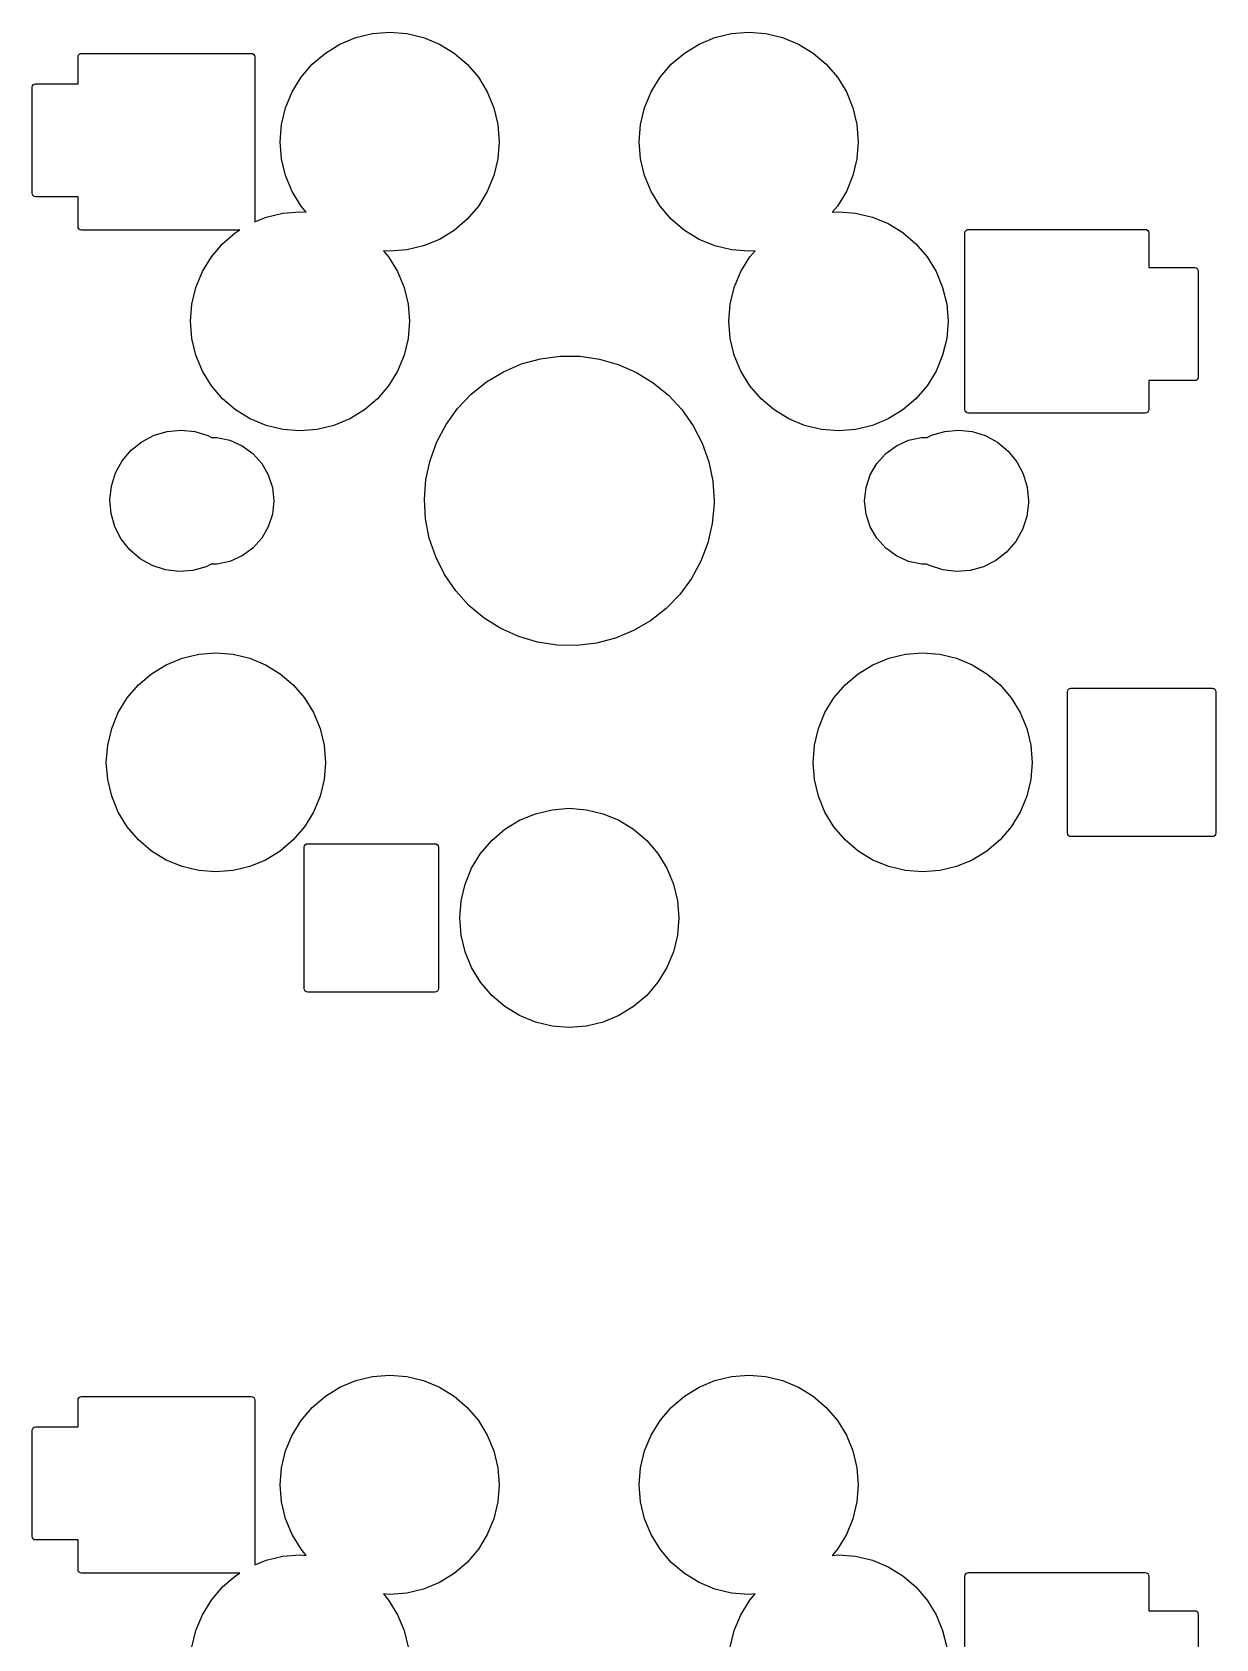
# Model space of a CAD drawing. Extents: x -8 to 140, y -39 to 78.
# Drawn here: x 49.4 to 66.15, y 35.9 to 58.63 of the extents above; entities that cross this region are included whole.
import ezdxf

# ---------------------------------------------------------------- set-up
doc = ezdxf.new("R2010")
doc.units = 0
doc.layers.add('BLACK', color=7, linetype='CONTINUOUS')

msp = doc.modelspace()

# ---------------------------------------------------------------- linework, layer by layer
at = {"layer": 'BLACK', "linetype": 'CONTINUOUS'}
for p, q in [((53.5489, 58.334), (53.7563, 58.4611)), ((53.7563, 58.4611), (53.981, 58.5541)), ((53.981, 58.5541), (54.2175, 58.6109)), ((54.2175, 58.6109), (54.46, 58.63)), ((54.46, 58.63), (54.7025, 58.6109)), ((54.7025, 58.6109), (54.939, 58.5541)), ((54.939, 58.5541), (55.1637, 58.4611)), ((55.1637, 58.4611), (55.3711, 58.334)), ((58.6289, 58.334), (58.8363, 58.4611)), ((58.8363, 58.4611), (59.061, 58.5541)), ((59.061, 58.5541), (59.2975, 58.6109)), ((59.2975, 58.6109), (59.54, 58.63)), ((59.54, 58.63), (59.7825, 58.6109)), ((59.7825, 58.6109), (60.019, 58.5541)), ((60.019, 58.5541), (60.2437, 58.4611)), ((60.2437, 58.4611), (60.4511, 58.334)), ((50.05, 58.28), (50.0538, 58.2991)), ((50.05, 57.9), (50.05, 58.28)), ((50.0538, 58.2991), (50.0646, 58.3154)), ((50.0646, 58.3154), (50.0809, 58.3262)), ((50.0809, 58.3262), (50.1, 58.33)), ((50.1, 58.33), (52.5, 58.33)), ((52.5, 58.33), (52.5191, 58.3262)), ((52.5191, 58.3262), (52.5354, 58.3154)), ((52.5354, 58.3154), (52.5462, 58.2991)), ((52.5462, 58.2991), (52.55, 58.28)), ((52.55, 58.28), (52.55, 55.9474)), ((53.364, 58.176), (53.5489, 58.334)), ((55.3711, 58.334), (55.556, 58.176)), ((58.444, 58.176), (58.6289, 58.334)), ((60.4511, 58.334), (60.636, 58.176)), ((53.0789, 57.7837), (53.206, 57.9911)), ((53.206, 57.9911), (53.364, 58.176)), ((55.556, 58.176), (55.714, 57.9911)), ((55.714, 57.9911), (55.8411, 57.7837)), ((58.1589, 57.7837), (58.286, 57.9911)), ((58.286, 57.9911), (58.444, 58.176)), ((60.636, 58.176), (60.794, 57.9911)), ((60.794, 57.9911), (60.9211, 57.7837)), ((49.4, 57.85), (49.4038, 57.8691)), ((49.4, 56.35), (49.4, 57.85)), ((49.4038, 57.8691), (49.4146, 57.8854)), ((49.4146, 57.8854), (49.4309, 57.8962)), ((49.4309, 57.8962), (49.45, 57.9)), ((49.45, 57.9), (50.05, 57.9)), ((52.9859, 57.559), (53.0789, 57.7837)), ((55.8411, 57.7837), (55.9341, 57.559)), ((58.0659, 57.559), (58.1589, 57.7837)), ((60.9211, 57.7837), (61.0141, 57.559)), ((52.9291, 57.3225), (52.9859, 57.559)), ((55.9341, 57.559), (55.9909, 57.3225)), ((58.0091, 57.3225), (58.0659, 57.559)), ((61.0141, 57.559), (61.0709, 57.3225)), ((52.91, 57.08), (52.9291, 57.3225)), ((55.9909, 57.3225), (56.01, 57.08)), ((57.99, 57.08), (58.0091, 57.3225)), ((61.0709, 57.3225), (61.09, 57.08)), ((52.9291, 56.8375), (52.91, 57.08)), ((56.01, 57.08), (55.9909, 56.8375)), ((58.0091, 56.8375), (57.99, 57.08)), ((61.09, 57.08), (61.0709, 56.8375)), ((52.9859, 56.601), (52.9291, 56.8375)), ((55.9909, 56.8375), (55.9341, 56.601)), ((58.0659, 56.601), (58.0091, 56.8375)), ((61.0709, 56.8375), (61.0141, 56.601)), ((53.0789, 56.3763), (52.9859, 56.601)), ((55.9341, 56.601), (55.8411, 56.3763)), ((58.1589, 56.3763), (58.0659, 56.601)), ((61.0141, 56.601), (60.9211, 56.3763)), ((53.206, 56.1689), (53.0789, 56.3763)), ((55.8411, 56.3763), (55.714, 56.1689)), ((58.286, 56.1689), (58.1589, 56.3763)), ((60.9211, 56.3763), (60.794, 56.1689)), ((49.4038, 56.3309), (49.4, 56.35)), ((49.4146, 56.3146), (49.4038, 56.3309)), ((49.4309, 56.3038), (49.4146, 56.3146)), ((49.45, 56.3), (49.4309, 56.3038)), ((50.05, 56.3), (49.45, 56.3)), ((50.05, 55.88), (50.05, 56.3)), ((53.2794, 56.083), (53.206, 56.1689)), ((55.714, 56.1689), (55.556, 55.984)), ((58.444, 55.984), (58.286, 56.1689)), ((60.794, 56.1689), (60.7205, 56.083)), ((52.55, 55.9474), (52.711, 56.0141)), ((52.711, 56.0141), (52.9475, 56.0709)), ((52.9475, 56.0709), (53.19, 56.09)), ((53.19, 56.09), (53.2794, 56.083)), ((55.556, 55.984), (55.3711, 55.826)), ((58.6289, 55.826), (58.444, 55.984)), ((60.7205, 56.083), (60.81, 56.09)), ((60.81, 56.09), (61.0525, 56.0709)), ((61.0525, 56.0709), (61.289, 56.0141)), ((61.289, 56.0141), (61.5137, 55.9211)), ((61.5137, 55.9211), (61.7211, 55.794)), ((50.0538, 55.8609), (50.05, 55.88)), ((50.0646, 55.8446), (50.0538, 55.8609)), ((50.0809, 55.8338), (50.0646, 55.8446)), ((50.1, 55.83), (50.0809, 55.8338)), ((52.3377, 55.83), (50.1, 55.83)), ((52.094, 55.636), (52.2789, 55.794)), ((52.2789, 55.794), (52.3377, 55.83)), ((55.1637, 55.6989), (54.939, 55.6059)), ((55.3711, 55.826), (55.1637, 55.6989)), ((58.8363, 55.6989), (58.6289, 55.826)), ((59.061, 55.6059), (58.8363, 55.6989)), ((61.7211, 55.794), (61.906, 55.636)), ((62.6, 55.79), (62.6038, 55.8091)), ((62.6, 53.29), (62.6, 55.79)), ((62.6038, 55.8091), (62.6146, 55.8254)), ((62.6146, 55.8254), (62.6309, 55.8362)), ((62.6309, 55.8362), (62.65, 55.84)), ((62.65, 55.84), (65.15, 55.84)), ((65.15, 55.84), (65.1691, 55.8362)), ((65.1691, 55.8362), (65.1854, 55.8254)), ((65.1854, 55.8254), (65.1962, 55.8091)), ((65.1962, 55.8091), (65.2, 55.79)), ((65.2, 55.79), (65.2, 55.3)), ((51.936, 55.4511), (52.094, 55.636)), ((54.46, 55.53), (54.3705, 55.537)), ((54.3705, 55.537), (54.444, 55.4511)), ((54.7025, 55.5491), (54.46, 55.53)), ((54.939, 55.6059), (54.7025, 55.5491)), ((59.2975, 55.5491), (59.061, 55.6059)), ((59.54, 55.53), (59.2975, 55.5491)), ((59.6295, 55.537), (59.54, 55.53)), ((59.556, 55.4511), (59.6295, 55.537)), ((61.906, 55.636), (62.064, 55.4511)), ((51.7159, 55.019), (51.8089, 55.2437)), ((51.8089, 55.2437), (51.936, 55.4511)), ((54.444, 55.4511), (54.5711, 55.2437)), ((54.5711, 55.2437), (54.6641, 55.019)), ((59.3359, 55.019), (59.4289, 55.2437)), ((59.4289, 55.2437), (59.556, 55.4511)), ((62.064, 55.4511), (62.1911, 55.2437)), ((62.1911, 55.2437), (62.2841, 55.019)), ((65.2, 55.3), (65.85, 55.3)), ((65.85, 55.3), (65.8691, 55.2962)), ((65.8691, 55.2962), (65.8854, 55.2854)), ((65.8854, 55.2854), (65.8962, 55.2691)), ((65.8962, 55.2691), (65.9, 55.25)), ((65.9, 55.25), (65.9, 53.75)), ((51.6591, 54.7825), (51.7159, 55.019)), ((54.6641, 55.019), (54.7209, 54.7825)), ((59.2791, 54.7825), (59.3359, 55.019)), ((62.2841, 55.019), (62.3409, 54.7825)), ((51.64, 54.54), (51.6591, 54.7825)), ((54.7209, 54.7825), (54.74, 54.54)), ((59.26, 54.54), (59.2791, 54.7825)), ((62.3409, 54.7825), (62.36, 54.54)), ((51.6591, 54.2975), (51.64, 54.54)), ((54.74, 54.54), (54.7209, 54.2975)), ((59.2791, 54.2975), (59.26, 54.54)), ((62.36, 54.54), (62.3409, 54.2975)), ((51.7159, 54.061), (51.6591, 54.2975)), ((54.7209, 54.2975), (54.6641, 54.061)), ((59.3359, 54.061), (59.2791, 54.2975)), ((62.3409, 54.2975), (62.2841, 54.061)), ((51.8089, 53.8363), (51.7159, 54.061)), ((54.6641, 54.061), (54.5711, 53.8363)), ((56.0693, 53.8266), (56.3258, 53.936)), ((56.3258, 53.936), (56.5948, 54.0096)), ((56.5948, 54.0096), (56.8713, 54.046)), ((56.8713, 54.046), (57.1501, 54.0445)), ((57.1501, 54.0445), (57.4262, 54.0052)), ((57.4262, 54.0052), (57.6944, 53.9288)), ((57.6944, 53.9288), (57.9498, 53.8167)), ((59.4289, 53.8363), (59.3359, 54.061)), ((62.2841, 54.061), (62.1911, 53.8363)), ((51.936, 53.6289), (51.8089, 53.8363)), ((54.5711, 53.8363), (54.444, 53.6289)), ((55.6124, 53.509), (55.83, 53.6834)), ((55.83, 53.6834), (56.0693, 53.8266)), ((57.9498, 53.8167), (58.1875, 53.671)), ((58.1875, 53.671), (58.4033, 53.4944)), ((59.556, 53.6289), (59.4289, 53.8363)), ((62.1911, 53.8363), (62.064, 53.6289)), ((65.85, 53.7), (65.2, 53.7)), ((65.2, 53.7), (65.2, 53.29)), ((65.8691, 53.7038), (65.85, 53.7)), ((65.8854, 53.7146), (65.8691, 53.7038)), ((65.8962, 53.7309), (65.8854, 53.7146)), ((65.9, 53.75), (65.8962, 53.7309)), ((52.094, 53.444), (51.936, 53.6289)), ((52.2789, 53.286), (52.094, 53.444)), ((54.286, 53.444), (54.1011, 53.286)), ((54.444, 53.6289), (54.286, 53.444)), ((55.4204, 53.3067), (55.6124, 53.509)), ((58.4033, 53.4944), (58.5931, 53.2901)), ((59.714, 53.444), (59.556, 53.6289)), ((59.8989, 53.286), (59.714, 53.444)), ((61.906, 53.444), (61.7211, 53.286)), ((62.064, 53.6289), (61.906, 53.444)), ((52.4863, 53.1589), (52.2789, 53.286)), ((54.1011, 53.286), (53.8937, 53.1589)), ((55.2577, 53.0803), (55.4204, 53.3067)), ((58.5931, 53.2901), (58.7535, 53.062)), ((60.1063, 53.1589), (59.8989, 53.286)), ((61.7211, 53.286), (61.5137, 53.1589)), ((62.6038, 53.2709), (62.6, 53.29)), ((62.6146, 53.2546), (62.6038, 53.2709)), ((62.6309, 53.2438), (62.6146, 53.2546)), ((62.65, 53.24), (62.6309, 53.2438)), ((65.15, 53.24), (62.65, 53.24)), ((65.1691, 53.2438), (65.15, 53.24)), ((65.1854, 53.2546), (65.1691, 53.2438)), ((65.1962, 53.2709), (65.1854, 53.2546)), ((65.2, 53.29), (65.1962, 53.2709)), ((51.1254, 52.9272), (51.3126, 52.9823)), ((51.3126, 52.9823), (51.507, 53)), ((51.507, 53), (51.7011, 52.9796)), ((51.7011, 52.9796), (51.8875, 52.9219)), ((52.711, 53.0659), (52.4863, 53.1589)), ((52.9475, 53.0091), (52.711, 53.0659)), ((53.19, 52.99), (52.9475, 53.0091)), ((53.4325, 53.0091), (53.19, 52.99)), ((53.669, 53.0659), (53.4325, 53.0091)), ((53.8937, 53.1589), (53.669, 53.0659)), ((55.1272, 52.8338), (55.2577, 53.0803)), ((58.7535, 53.062), (58.8814, 52.8142)), ((60.331, 53.0659), (60.1063, 53.1589)), ((60.5675, 53.0091), (60.331, 53.0659)), ((60.81, 52.99), (60.5675, 53.0091)), ((61.0525, 53.0091), (60.81, 52.99)), ((61.289, 53.0659), (61.0525, 53.0091)), ((61.5137, 53.1589), (61.289, 53.0659)), ((62.1254, 52.9272), (62.3126, 52.9823)), ((62.3126, 52.9823), (62.507, 53)), ((62.507, 53), (62.7011, 52.9796)), ((62.7011, 52.9796), (62.8875, 52.9219)), ((50.8003, 52.7145), (50.9524, 52.8368)), ((50.9524, 52.8368), (51.1254, 52.9272)), ((51.8875, 52.9219), (51.9371, 52.8951)), ((51.9371, 52.8951), (52.0141, 52.8951)), ((52.0141, 52.8951), (52.1981, 52.856)), ((52.1981, 52.856), (52.37, 52.7794)), ((52.37, 52.7794), (52.5222, 52.6688)), ((55.0314, 52.5719), (55.1272, 52.8338)), ((58.8814, 52.8142), (58.9745, 52.5513)), ((61.4778, 52.6688), (61.63, 52.7794)), ((61.63, 52.7794), (61.8019, 52.856)), ((61.8019, 52.856), (61.9859, 52.8951)), ((61.9859, 52.8951), (62.064, 52.8951)), ((62.064, 52.8951), (62.1254, 52.9272)), ((62.8875, 52.9219), (63.0592, 52.829)), ((63.0592, 52.829), (63.2096, 52.7046)), ((50.5809, 52.3939), (50.6749, 52.565)), ((50.6749, 52.565), (50.8003, 52.7145)), ((52.5222, 52.6688), (52.6481, 52.529)), ((52.6481, 52.529), (52.7422, 52.3661)), ((54.972, 52.2995), (55.0314, 52.5719)), ((58.9745, 52.5513), (59.031, 52.2782)), ((61.2578, 52.3661), (61.3519, 52.529)), ((61.3519, 52.529), (61.4778, 52.6688)), ((63.2096, 52.7046), (63.3329, 52.5534)), ((63.3329, 52.5534), (63.4245, 52.3811)), ((50.5219, 52.2079), (50.5809, 52.3939)), ((52.7422, 52.3661), (52.8003, 52.1871)), ((54.9501, 52.0215), (54.972, 52.2995)), ((59.031, 52.2782), (59.05, 52)), ((61.1997, 52.1871), (61.2578, 52.3661)), ((63.4245, 52.3811), (63.481, 52.1942)), ((50.5001, 52.014), (50.5219, 52.2079)), ((52.8003, 52.1871), (52.82, 52)), ((61.18, 52), (61.1997, 52.1871)), ((63.481, 52.1942), (63.5, 52)), ((50.5164, 51.8195), (50.5001, 52.014)), ((52.82, 52), (52.8003, 51.8129)), ((54.9662, 51.7431), (54.9501, 52.0215)), ((59.0495, 51.9571), (59.0248, 51.6793)), ((59.05, 52), (59.0495, 51.9571)), ((61.1997, 51.8129), (61.18, 52)), ((63.4996, 51.9721), (63.4751, 51.7785)), ((63.5, 52), (63.4996, 51.9721)), ((50.5702, 51.6319), (50.5164, 51.8195)), ((50.6594, 51.4583), (50.5702, 51.6319)), ((52.7422, 51.6339), (52.6481, 51.471)), ((52.8003, 51.8129), (52.7422, 51.6339)), ((55.0199, 51.4694), (54.9662, 51.7431)), ((59.0248, 51.6793), (58.9625, 51.4075)), ((61.2578, 51.6339), (61.1997, 51.8129)), ((61.3519, 51.471), (61.2578, 51.6339)), ((63.4751, 51.7785), (63.4135, 51.5933)), ((50.7807, 51.3053), (50.6594, 51.4583)), ((52.6481, 51.471), (52.5222, 51.3312)), ((55.1102, 51.2056), (55.0199, 51.4694)), ((58.9625, 51.4075), (58.8639, 51.1466)), ((61.4778, 51.3312), (61.3519, 51.471)), ((63.3171, 51.4236), (63.1896, 51.2758)), ((63.4135, 51.5933), (63.3171, 51.4236)), ((50.9293, 51.1789), (50.7807, 51.3053)), ((51.0997, 51.0836), (50.9293, 51.1789)), ((52.1981, 51.144), (52.0141, 51.1049)), ((52.37, 51.2206), (52.1981, 51.144)), ((52.5222, 51.3312), (52.37, 51.2206)), ((55.2355, 50.9565), (55.1102, 51.2056)), ((58.8639, 51.1466), (58.7309, 50.9016)), ((61.63, 51.2206), (61.4778, 51.3312)), ((61.8019, 51.144), (61.63, 51.2206)), ((61.9859, 51.1049), (61.8019, 51.144)), ((63.0358, 51.1557), (62.8616, 51.0677)), ((63.1896, 51.2758), (63.0358, 51.1557)), ((51.2853, 51.0233), (51.0997, 51.0836)), ((51.4791, 51.0002), (51.2853, 51.0233)), ((51.6736, 51.0152), (51.4791, 51.0002)), ((51.8616, 51.0677), (51.6736, 51.0152)), ((51.9354, 51.1049), (51.8616, 51.0677)), ((52.0141, 51.1049), (51.9354, 51.1049)), ((55.3934, 50.7266), (55.2355, 50.9565)), ((62.0616, 51.1049), (61.9859, 51.1049)), ((62.0997, 51.0836), (62.0616, 51.1049)), ((62.2853, 51.0233), (62.0997, 51.0836)), ((62.4791, 51.0002), (62.2853, 51.0233)), ((62.6736, 51.0152), (62.4791, 51.0002)), ((62.8616, 51.0677), (62.6736, 51.0152)), ((55.5811, 50.5204), (55.3934, 50.7266)), ((58.7309, 50.9016), (58.5658, 50.6768)), ((55.795, 50.3415), (55.5811, 50.5204)), ((58.3717, 50.4766), (58.1523, 50.3045)), ((58.5658, 50.6768), (58.3717, 50.4766)), ((56.0313, 50.1933), (55.795, 50.3415)), ((58.1523, 50.3045), (57.9115, 50.1638)), ((56.2854, 50.0786), (56.0313, 50.1933)), ((56.5528, 49.9994), (56.2854, 50.0786)), ((57.6539, 50.0571), (57.3841, 49.9863)), ((57.9115, 50.1638), (57.6539, 50.0571)), ((51.521, 49.7741), (51.7575, 49.8309)), ((51.7575, 49.8309), (52, 49.85)), ((52, 49.85), (52.2425, 49.8309)), ((52.2425, 49.8309), (52.479, 49.7741)), ((56.8285, 49.9572), (56.5528, 49.9994)), ((57.1073, 49.9528), (56.8285, 49.9572)), ((57.3841, 49.9863), (57.1073, 49.9528)), ((61.521, 49.7741), (61.7575, 49.8309)), ((61.7575, 49.8309), (62, 49.85)), ((62, 49.85), (62.2425, 49.8309)), ((62.2425, 49.8309), (62.479, 49.7741)), ((50.904, 49.396), (51.0889, 49.554)), ((51.0889, 49.554), (51.2963, 49.6811)), ((51.2963, 49.6811), (51.521, 49.7741)), ((52.479, 49.7741), (52.7037, 49.6811)), ((52.7037, 49.6811), (52.9111, 49.554)), ((52.9111, 49.554), (53.096, 49.396)), ((60.904, 49.396), (61.0889, 49.554)), ((61.0889, 49.554), (61.2963, 49.6811)), ((61.2963, 49.6811), (61.521, 49.7741)), ((62.479, 49.7741), (62.7037, 49.6811)), ((62.7037, 49.6811), (62.9111, 49.554)), ((62.9111, 49.554), (63.096, 49.396)), ((50.746, 49.2111), (50.904, 49.396)), ((53.096, 49.396), (53.254, 49.2111)), ((60.746, 49.2111), (60.904, 49.396)), ((63.096, 49.396), (63.254, 49.2111)), ((64.0538, 49.3191), (64.0646, 49.3354)), ((64.0646, 49.3354), (64.0809, 49.3462)), ((64.0809, 49.3462), (64.1, 49.35)), ((64.1, 49.35), (66.1, 49.35)), ((66.1, 49.35), (66.1191, 49.3462)), ((66.1191, 49.3462), (66.1354, 49.3354)), ((66.1354, 49.3354), (66.1462, 49.3191)), ((50.6189, 49.0037), (50.746, 49.2111)), ((53.254, 49.2111), (53.3811, 49.0037)), ((60.6189, 49.0037), (60.746, 49.2111)), ((63.254, 49.2111), (63.3811, 49.0037)), ((64.05, 49.3), (64.0538, 49.3191)), ((64.05, 47.3), (64.05, 49.3)), ((66.1462, 49.3191), (66.15, 49.3)), ((66.15, 49.3), (66.15, 47.3)), ((50.5259, 48.779), (50.6189, 49.0037)), ((53.3811, 49.0037), (53.4741, 48.779)), ((60.5259, 48.779), (60.6189, 49.0037)), ((63.3811, 49.0037), (63.4741, 48.779)), ((50.4691, 48.5425), (50.5259, 48.779)), ((53.4741, 48.779), (53.5309, 48.5425)), ((60.4691, 48.5425), (60.5259, 48.779)), ((63.4741, 48.779), (63.5309, 48.5425)), ((50.45, 48.3), (50.4691, 48.5425)), ((53.5309, 48.5425), (53.55, 48.3)), ((60.45, 48.3), (60.4691, 48.5425)), ((63.5309, 48.5425), (63.55, 48.3)), ((50.4691, 48.0575), (50.45, 48.3)), ((53.55, 48.3), (53.5309, 48.0575)), ((60.4691, 48.0575), (60.45, 48.3)), ((63.55, 48.3), (63.5309, 48.0575)), ((50.5259, 47.821), (50.4691, 48.0575)), ((53.5309, 48.0575), (53.4741, 47.821)), ((60.5259, 47.821), (60.4691, 48.0575)), ((63.5309, 48.0575), (63.4741, 47.821)), ((50.6189, 47.5963), (50.5259, 47.821)), ((53.4741, 47.821), (53.3811, 47.5963)), ((60.6189, 47.5963), (60.5259, 47.821)), ((63.4741, 47.821), (63.3811, 47.5963)), ((50.746, 47.3889), (50.6189, 47.5963)), ((53.3811, 47.5963), (53.254, 47.3889)), ((56.2963, 47.4811), (56.521, 47.5741)), ((56.521, 47.5741), (56.7575, 47.6309)), ((56.7575, 47.6309), (57, 47.65)), ((57, 47.65), (57.2425, 47.6309)), ((57.2425, 47.6309), (57.479, 47.5741)), ((57.479, 47.5741), (57.7037, 47.4811)), ((60.746, 47.3889), (60.6189, 47.5963)), ((63.3811, 47.5963), (63.254, 47.3889)), ((50.904, 47.204), (50.746, 47.3889)), ((53.254, 47.3889), (53.096, 47.204)), ((55.904, 47.196), (56.0889, 47.354)), ((56.0889, 47.354), (56.2963, 47.4811)), ((57.7037, 47.4811), (57.9111, 47.354)), ((57.9111, 47.354), (58.096, 47.196)), ((60.904, 47.204), (60.746, 47.3889)), ((63.254, 47.3889), (63.096, 47.204)), ((64.0538, 47.2809), (64.05, 47.3)), ((64.0646, 47.2646), (64.0538, 47.2809)), ((66.1462, 47.2809), (66.1354, 47.2646)), ((66.15, 47.3), (66.1462, 47.2809)), ((51.0889, 47.046), (50.904, 47.204)), ((53.096, 47.204), (52.9111, 47.046)), ((53.25, 47.1), (53.2538, 47.1191)), ((53.25, 45.1), (53.25, 47.1)), ((53.2538, 47.1191), (53.2646, 47.1354)), ((53.2646, 47.1354), (53.2809, 47.1462)), ((53.2809, 47.1462), (53.3, 47.15)), ((53.3, 47.15), (55.1, 47.15)), ((55.1, 47.15), (55.1191, 47.1462)), ((55.1191, 47.1462), (55.1354, 47.1354)), ((55.1354, 47.1354), (55.1462, 47.1191)), ((55.1462, 47.1191), (55.15, 47.1)), ((55.15, 47.1), (55.15, 45.1)), ((55.746, 47.0111), (55.904, 47.196)), ((58.096, 47.196), (58.254, 47.0111)), ((61.0889, 47.046), (60.904, 47.204)), ((63.096, 47.204), (62.9111, 47.046)), ((64.0809, 47.2538), (64.0646, 47.2646)), ((64.1, 47.25), (64.0809, 47.2538)), ((66.1, 47.25), (64.1, 47.25)), ((66.1191, 47.2538), (66.1, 47.25)), ((66.1354, 47.2646), (66.1191, 47.2538)), ((51.2963, 46.9189), (51.0889, 47.046)), ((51.521, 46.8259), (51.2963, 46.9189)), ((51.7575, 46.7691), (51.521, 46.8259)), ((52.479, 46.8259), (52.2425, 46.7691)), ((52.7037, 46.9189), (52.479, 46.8259)), ((52.9111, 47.046), (52.7037, 46.9189)), ((55.6189, 46.8037), (55.746, 47.0111)), ((58.254, 47.0111), (58.3811, 46.8037)), ((61.2963, 46.9189), (61.0889, 47.046)), ((61.521, 46.8259), (61.2963, 46.9189)), ((61.7575, 46.7691), (61.521, 46.8259)), ((62.479, 46.8259), (62.2425, 46.7691)), ((62.7037, 46.9189), (62.479, 46.8259)), ((62.9111, 47.046), (62.7037, 46.9189)), ((52, 46.75), (51.7575, 46.7691)), ((52.2425, 46.7691), (52, 46.75)), ((55.5259, 46.579), (55.6189, 46.8037)), ((58.3811, 46.8037), (58.4741, 46.579)), ((62, 46.75), (61.7575, 46.7691)), ((62.2425, 46.7691), (62, 46.75)), ((55.4691, 46.3425), (55.5259, 46.579)), ((58.4741, 46.579), (58.5309, 46.3425)), ((55.45, 46.1), (55.4691, 46.3425)), ((58.5309, 46.3425), (58.55, 46.1)), ((55.4691, 45.8575), (55.45, 46.1)), ((58.55, 46.1), (58.5309, 45.8575)), ((55.5259, 45.621), (55.4691, 45.8575)), ((58.5309, 45.8575), (58.4741, 45.621)), ((55.6189, 45.3963), (55.5259, 45.621)), ((58.4741, 45.621), (58.3811, 45.3963)), ((55.746, 45.1889), (55.6189, 45.3963)), ((58.3811, 45.3963), (58.254, 45.1889)), ((53.2538, 45.0809), (53.25, 45.1)), ((53.2646, 45.0646), (53.2538, 45.0809)), ((53.2809, 45.0538), (53.2646, 45.0646)), ((53.3, 45.05), (53.2809, 45.0538)), ((55.1, 45.05), (53.3, 45.05)), ((55.1191, 45.0538), (55.1, 45.05)), ((55.1354, 45.0646), (55.1191, 45.0538)), ((55.1462, 45.0809), (55.1354, 45.0646)), ((55.15, 45.1), (55.1462, 45.0809)), ((55.904, 45.004), (55.746, 45.1889)), ((56.0889, 44.846), (55.904, 45.004)), ((58.096, 45.004), (57.9111, 44.846)), ((58.254, 45.1889), (58.096, 45.004)), ((56.2963, 44.7189), (56.0889, 44.846)), ((57.9111, 44.846), (57.7037, 44.7189)), ((56.521, 44.6259), (56.2963, 44.7189)), ((56.7575, 44.5691), (56.521, 44.6259)), ((57, 44.55), (56.7575, 44.5691)), ((57.2425, 44.5691), (57, 44.55)), ((57.479, 44.6259), (57.2425, 44.5691)), ((57.7037, 44.7189), (57.479, 44.6259)), ((53.7563, 39.4611), (53.981, 39.5541)), ((53.981, 39.5541), (54.2175, 39.6109)), ((54.2175, 39.6109), (54.46, 39.63)), ((54.46, 39.63), (54.7025, 39.6109)), ((54.7025, 39.6109), (54.939, 39.5541)), ((54.939, 39.5541), (55.1637, 39.4611)), ((58.8363, 39.4611), (59.061, 39.5541)), ((59.061, 39.5541), (59.2975, 39.6109)), ((59.2975, 39.6109), (59.54, 39.63)), ((59.54, 39.63), (59.7825, 39.6109)), ((59.7825, 39.6109), (60.019, 39.5541)), ((60.019, 39.5541), (60.2437, 39.4611)), ((50.0646, 39.3154), (50.0809, 39.3262)), ((50.0809, 39.3262), (50.1, 39.33)), ((50.1, 39.33), (52.5, 39.33)), ((52.5, 39.33), (52.5191, 39.3262)), ((52.5191, 39.3262), (52.5354, 39.3154)), ((53.364, 39.176), (53.5489, 39.334)), ((53.5489, 39.334), (53.7563, 39.4611)), ((55.1637, 39.4611), (55.3711, 39.334)), ((55.3711, 39.334), (55.556, 39.176)), ((58.444, 39.176), (58.6289, 39.334)), ((58.6289, 39.334), (58.8363, 39.4611)), ((60.2437, 39.4611), (60.4511, 39.334)), ((60.4511, 39.334), (60.636, 39.176)), ((50.05, 39.28), (50.0538, 39.2991)), ((50.05, 38.9), (50.05, 39.28)), ((50.0538, 39.2991), (50.0646, 39.3154)), ((52.5354, 39.3154), (52.5462, 39.2991)), ((52.5462, 39.2991), (52.55, 39.28)), ((52.55, 39.28), (52.55, 36.9474)), ((53.206, 38.9911), (53.364, 39.176)), ((55.556, 39.176), (55.714, 38.9911)), ((58.286, 38.9911), (58.444, 39.176)), ((60.636, 39.176), (60.794, 38.9911)), ((49.4, 38.85), (49.4038, 38.8691)), ((49.4038, 38.8691), (49.4146, 38.8854)), ((49.4146, 38.8854), (49.4309, 38.8962)), ((49.4309, 38.8962), (49.45, 38.9)), ((49.45, 38.9), (50.05, 38.9)), ((53.0789, 38.7837), (53.206, 38.9911)), ((55.714, 38.9911), (55.8411, 38.7837)), ((58.1589, 38.7837), (58.286, 38.9911)), ((60.794, 38.9911), (60.9211, 38.7837)), ((49.4, 37.35), (49.4, 38.85)), ((52.9859, 38.559), (53.0789, 38.7837)), ((55.8411, 38.7837), (55.9341, 38.559)), ((58.0659, 38.559), (58.1589, 38.7837)), ((60.9211, 38.7837), (61.0141, 38.559)), ((52.9291, 38.3225), (52.9859, 38.559)), ((55.9341, 38.559), (55.9909, 38.3225)), ((58.0091, 38.3225), (58.0659, 38.559)), ((61.0141, 38.559), (61.0709, 38.3225)), ((52.91, 38.08), (52.9291, 38.3225)), ((55.9909, 38.3225), (56.01, 38.08)), ((57.99, 38.08), (58.0091, 38.3225)), ((61.0709, 38.3225), (61.09, 38.08)), ((52.9291, 37.8375), (52.91, 38.08)), ((56.01, 38.08), (55.9909, 37.8375)), ((58.0091, 37.8375), (57.99, 38.08)), ((61.09, 38.08), (61.0709, 37.8375)), ((52.9859, 37.601), (52.9291, 37.8375)), ((55.9909, 37.8375), (55.9341, 37.601)), ((58.0659, 37.601), (58.0091, 37.8375)), ((61.0709, 37.8375), (61.0141, 37.601)), ((53.0789, 37.3763), (52.9859, 37.601)), ((55.9341, 37.601), (55.8411, 37.3763)), ((58.1589, 37.3763), (58.0659, 37.601)), ((61.0141, 37.601), (60.9211, 37.3763)), ((49.4038, 37.3309), (49.4, 37.35)), ((49.4146, 37.3146), (49.4038, 37.3309)), ((49.4309, 37.3038), (49.4146, 37.3146)), ((49.45, 37.3), (49.4309, 37.3038)), ((50.05, 37.3), (49.45, 37.3)), ((50.05, 36.88), (50.05, 37.3)), ((53.206, 37.1689), (53.0789, 37.3763)), ((55.8411, 37.3763), (55.714, 37.1689)), ((58.286, 37.1689), (58.1589, 37.3763)), ((60.9211, 37.3763), (60.794, 37.1689)), ((52.711, 37.0141), (52.9475, 37.0709)), ((52.9475, 37.0709), (53.19, 37.09)), ((53.19, 37.09), (53.2794, 37.083)), ((53.2794, 37.083), (53.206, 37.1689)), ((55.714, 37.1689), (55.556, 36.984)), ((58.444, 36.984), (58.286, 37.1689)), ((60.794, 37.1689), (60.7205, 37.083)), ((60.7205, 37.083), (60.81, 37.09)), ((60.81, 37.09), (61.0525, 37.0709)), ((61.0525, 37.0709), (61.289, 37.0141)), ((50.0538, 36.8609), (50.05, 36.88)), ((50.0646, 36.8446), (50.0538, 36.8609)), ((50.0809, 36.8338), (50.0646, 36.8446)), ((50.1, 36.83), (50.0809, 36.8338)), ((52.3377, 36.83), (50.1, 36.83)), ((52.2789, 36.794), (52.3377, 36.83)), ((52.55, 36.9474), (52.711, 37.0141)), ((55.3711, 36.826), (55.1637, 36.6989)), ((55.556, 36.984), (55.3711, 36.826)), ((58.6289, 36.826), (58.444, 36.984)), ((58.8363, 36.6989), (58.6289, 36.826)), ((61.289, 37.0141), (61.5137, 36.9211)), ((61.5137, 36.9211), (61.7211, 36.794)), ((62.6038, 36.8091), (62.6146, 36.8254)), ((62.6146, 36.8254), (62.6309, 36.8362)), ((62.6309, 36.8362), (62.65, 36.84)), ((62.65, 36.84), (65.15, 36.84)), ((65.15, 36.84), (65.1691, 36.8362)), ((65.1691, 36.8362), (65.1854, 36.8254)), ((65.1854, 36.8254), (65.1962, 36.8091)), ((51.936, 36.4511), (52.094, 36.636)), ((52.094, 36.636), (52.2789, 36.794)), ((54.939, 36.6059), (54.7025, 36.5491)), ((55.1637, 36.6989), (54.939, 36.6059)), ((59.061, 36.6059), (58.8363, 36.6989)), ((59.2975, 36.5491), (59.061, 36.6059)), ((61.7211, 36.794), (61.906, 36.636)), ((61.906, 36.636), (62.064, 36.4511)), ((62.6, 36.79), (62.6038, 36.8091)), ((62.6, 34.29), (62.6, 36.79)), ((65.1962, 36.8091), (65.2, 36.79)), ((65.2, 36.79), (65.2, 36.3)), ((51.8089, 36.2437), (51.936, 36.4511)), ((54.46, 36.53), (54.3705, 36.537)), ((54.3705, 36.537), (54.444, 36.4511)), ((54.444, 36.4511), (54.5711, 36.2437)), ((54.7025, 36.5491), (54.46, 36.53)), ((59.54, 36.53), (59.2975, 36.5491)), ((59.4289, 36.2437), (59.556, 36.4511)), ((59.6295, 36.537), (59.54, 36.53)), ((59.556, 36.4511), (59.6295, 36.537)), ((62.064, 36.4511), (62.1911, 36.2437)), ((51.7159, 36.019), (51.8089, 36.2437)), ((54.5711, 36.2437), (54.6641, 36.019)), ((59.3359, 36.019), (59.4289, 36.2437)), ((62.1911, 36.2437), (62.2841, 36.019)), ((65.2, 36.3), (65.85, 36.3)), ((65.85, 36.3), (65.8691, 36.2962)), ((65.8691, 36.2962), (65.8854, 36.2854)), ((65.8854, 36.2854), (65.8962, 36.2691)), ((65.8962, 36.2691), (65.9, 36.25)), ((65.9, 36.25), (65.9, 34.75)), ((51.6591, 35.7825), (51.7159, 36.019)), ((54.6641, 36.019), (54.7209, 35.7825)), ((59.2791, 35.7825), (59.3359, 36.019)), ((62.2841, 36.019), (62.3409, 35.7825))]:
    msp.add_line(p, q, dxfattribs=at)

doc.saveas('drawing.dxf')
